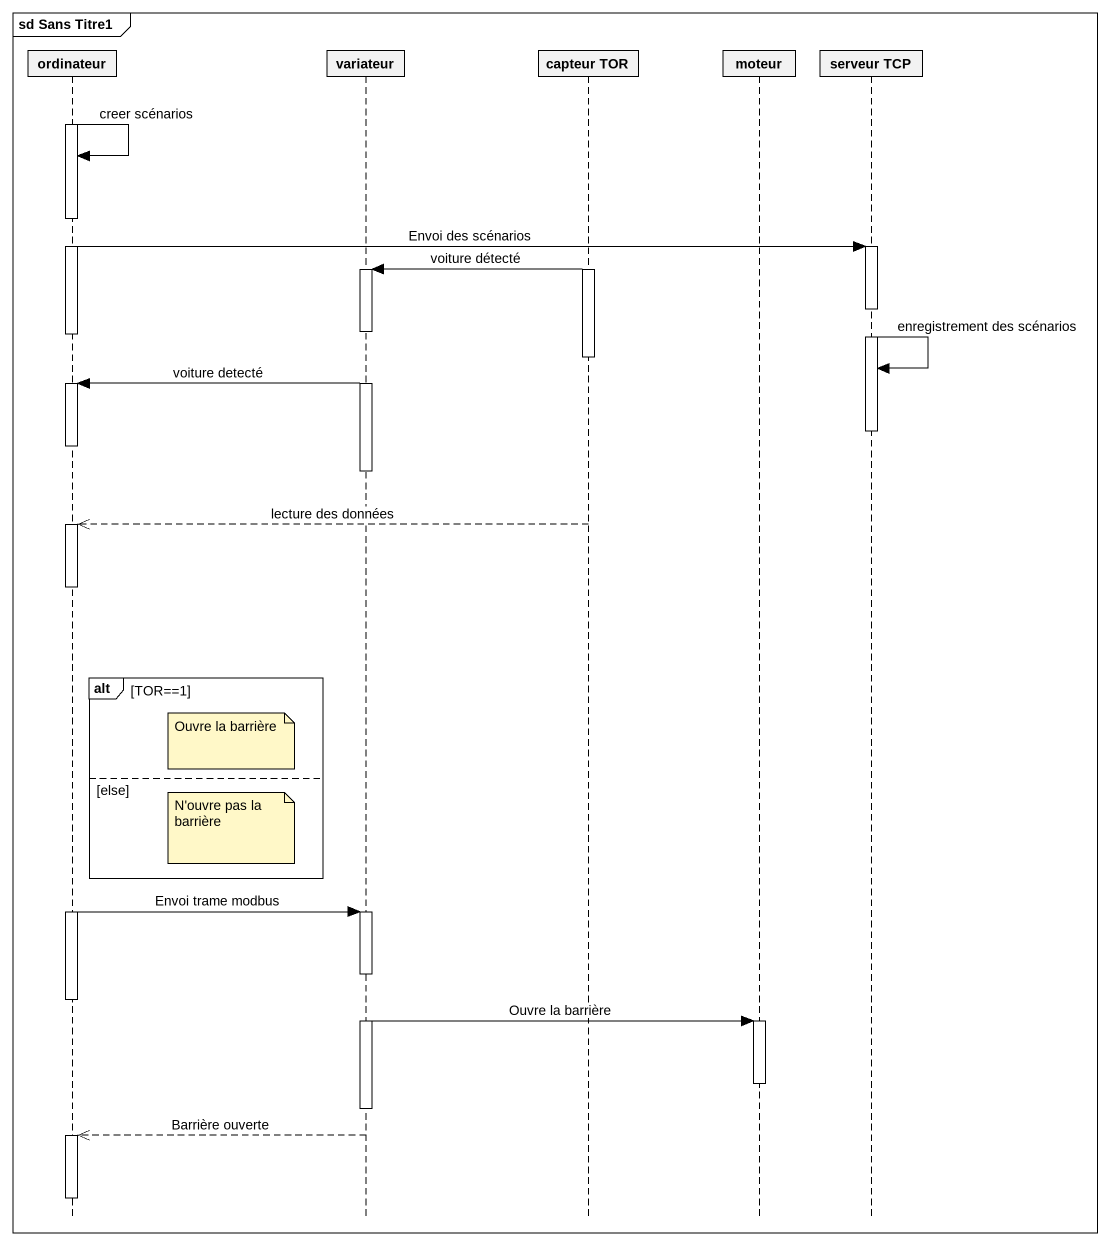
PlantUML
@startuml
mainframe sd Sans Titre1
hide footbox
participant ordinateur
participant variateur
participant "capteur TOR" as capteur_TOR
participant moteur
participant "serveur TCP" as serveur_TCP

activate ordinateur
ordinateur -> ordinateur : creer scénarios
ordinateur -> serveur_TCP : Envoi des scénarios
activate serveur_TCP
activate capteur_TOR
capteur_TOR -> variateur : voiture détecté
activate variateur
deactivate variateur
deactivate ordinateur
deactivate capteur_TOR
serveur_TCP -> serveur_TCP : enregistrement des scénarios
activate variateur
variateur -> ordinateur : voiture detecté
activate ordinateur
deactivate serveur_TCP
deactivate ordinateur
deactivate variateur
capteur_TOR -->> ordinateur : lecture des données
activate ordinateur
alt TOR==1
  note left of variateur : Ouvre la barrière
else else
  note left of variateur : N'ouvre pas la barrière
end
ordinateur -> variateur : Envoi trame modbus
activate variateur
deactivate ordinateur
variateur -> moteur : Ouvre la barrière
activate moteur
deactivate moteur
deactivate variateur
variateur -->> ordinateur : Barrière ouverte
activate ordinateur
deactivate ordinateur
@enduml
